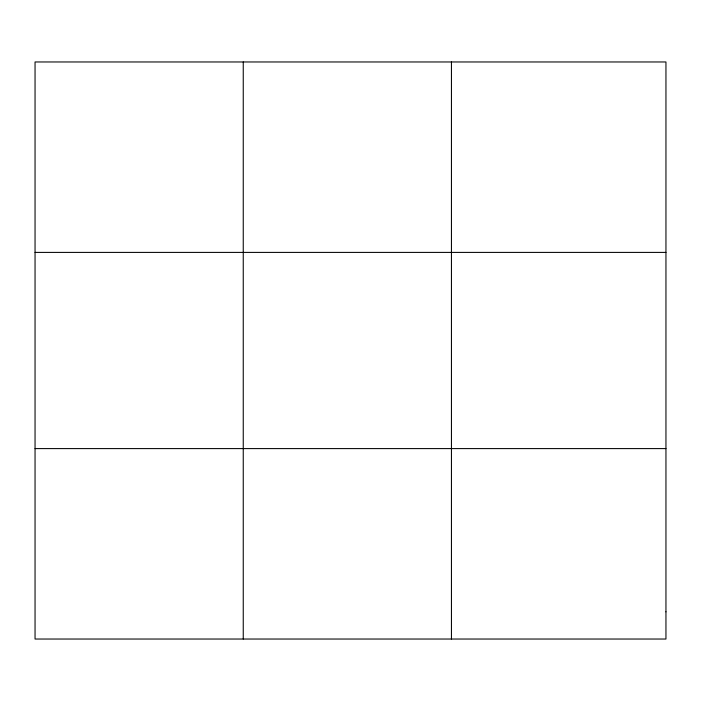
<?xml version="1.0" encoding="UTF-8"?>
<svg xmlns="http://www.w3.org/2000/svg" width="701" height="701" viewBox="0 0 701 701"><rect width="100%" height="100%" fill="white"/><g stroke="black" fill="none" stroke-linecap="round" stroke-linejoin="round"><path stroke-width="1.05" d="M243.247 61.968L243.247 639.032M451.444 61.968L451.444 639.032M35.05 252.404L665.95 252.404M35.05 448.596L665.95 448.596M665.95 611.824L665.95 639.032L35.05 639.032L35.05 61.968L665.95 61.968L665.95 611.824"/></g></svg>
